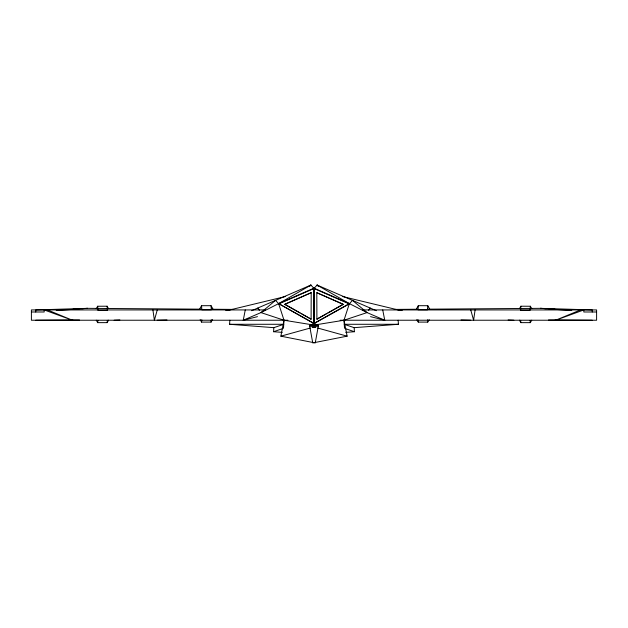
<?xml version="1.0" encoding="UTF-8"?>
<svg xmlns="http://www.w3.org/2000/svg" width="628" height="628" viewBox="0 0 628 628"><rect width="100%" height="100%" fill="white"/><g stroke="black" fill="none" stroke-linecap="round" stroke-linejoin="round"><path stroke-width="0.94" d="M314.102 323.553L314.102 288.558L310.907 285.065L251.671 310.695M316.897 319.157L316.81 292.695L343.194 304.219L316.897 319.157L326.262 313.929M229.581 324.284L283.746 324.284L273.847 327.667L229.581 324.284L229.848 320.233M282.247 332.377L273.588 331.717L273.847 327.667M283.479 328.334L284.005 320.233L278.636 303.614L275.543 300.365L260.95 312.587L243.264 320.233L245.258 309.934M418.319 305.687L418.028 309.785L427.503 309.808L427.786 305.703L418.319 305.687L416.419 308.96M520.879 306.221L520.588 310.326L530.063 310.342L530.346 306.244L520.879 306.221L519.45 308.686M108.573 320.17L107.153 322.635L97.685 322.651L97.89 320.343M107.153 322.635L107.357 320.327M212.484 319.628L211.071 322.093L201.596 322.109L201.8 319.801M211.071 322.093L211.275 319.785M376.329 310.695L317.093 285.065L313.898 288.558L313.898 323.553M475.098 309.934L473.606 320.233L470.741 309.934M317.391 324.543L318.38 325.799L315.24 342.935L280.873 336.168L284.005 320.233L260.95 312.587L278.636 303.614L310.907 285.065L309.494 286.376M157.259 309.934L154.394 320.233L152.902 309.934M318.506 286.376L317.093 285.065L349.364 303.614L343.995 320.233L347.127 336.168L312.76 342.935L309.62 325.799L343.995 320.233L367.05 312.587L349.364 303.614L314 288.166L278.636 303.614L314 323.608L349.278 303.921L352.457 300.365L367.05 312.587L384.736 320.233L382.742 309.934M301.738 313.929L311.103 319.157L284.806 304.219L311.19 292.695L284.719 304.431L300.035 312.98M96.233 308.709L97.654 306.244L107.121 306.221L108.55 308.686M199.673 308.992L201.564 305.703L211.039 305.687L212.939 308.96M416.866 319.628L418.287 322.093L427.754 322.109L429.183 319.652M519.427 320.17L520.847 322.635L530.315 322.651L531.743 320.194M368.597 310.303L370.143 308.018M315.837 327.518L309.62 325.799L310.609 324.543M312.422 289.312L314 288.166L315.578 289.312M309.29 286.164L310.907 285.065M327.965 312.98L343.281 304.431L316.81 292.695M309.62 325.799L349.364 303.614M278.722 303.921L314.094 288.472M580.547 309.934L555.599 320.233L583.82 309.934L583.82 311.99L596.6 311.99M273.588 331.717L282.576 328.64M280.873 336.168L310.318 328.028M312.163 327.518L318.38 325.799L278.636 303.614M243.264 320.233L257.48 316.638M229.848 309.934L285.63 296.479M398.419 324.284L344.254 324.284L354.153 327.667L398.419 324.284L398.152 320.233M345.753 332.377L354.412 331.717L354.153 327.667M56.245 310.546L87.582 308.34L201.274 309.164M73.052 309.282L77.896 308.968M81.766 308.717L87.582 308.34L35.757 309.934L35.757 311.99M557.193 319.974L548.48 319.982M79.52 319.982L70.807 319.974M114.131 320.233L119.877 319.958M157.259 320.233L166.977 319.958M225.813 310.546L229.73 310.515M395.365 309.4L417.903 309.235M427.707 309.164L540.418 308.34L592.243 309.934L592.243 311.99M35.757 320.233L72.793 319.966M265.306 309.934L31.4 309.934L31.4 320.233L287.875 320.233M362.694 309.934L596.6 309.934L596.6 320.233L340.125 320.233M31.4 311.99L44.18 311.99L44.18 309.934L72.401 320.233L47.453 309.934M211.079 309.243L232.635 309.4M398.27 310.515L402.187 310.546M555.207 319.966L592.243 320.233M461.023 319.958L470.741 320.233M508.123 319.958L513.869 320.233M546.234 308.717L540.418 308.34L571.755 310.546M550.104 308.968L554.948 309.282M284.005 320.233L318.38 325.799M342.37 296.479L398.152 309.934M370.52 316.638L384.736 320.233M317.682 328.028L347.127 336.168M345.424 328.64L354.412 331.717M313.906 288.472L349.278 303.921M317.093 285.065L318.71 286.164M257.857 308.018L259.403 310.303M200.167 319.652L201.596 322.109M96.257 320.194L97.685 322.651M530.346 306.244L531.767 308.709M427.786 305.703L429.678 308.992M530.111 320.343L530.315 322.651M520.643 320.327L520.847 322.635M427.55 319.801L427.754 322.109M418.083 319.785L418.287 322.093M211.039 305.687L211.322 309.785L201.847 309.808L201.564 305.703M107.121 306.221L107.412 310.326L97.937 310.342L97.654 306.244M343.995 320.233L344.521 328.334M314 288.511L314 323.608M311.19 292.695L311.103 319.157"/></g></svg>
